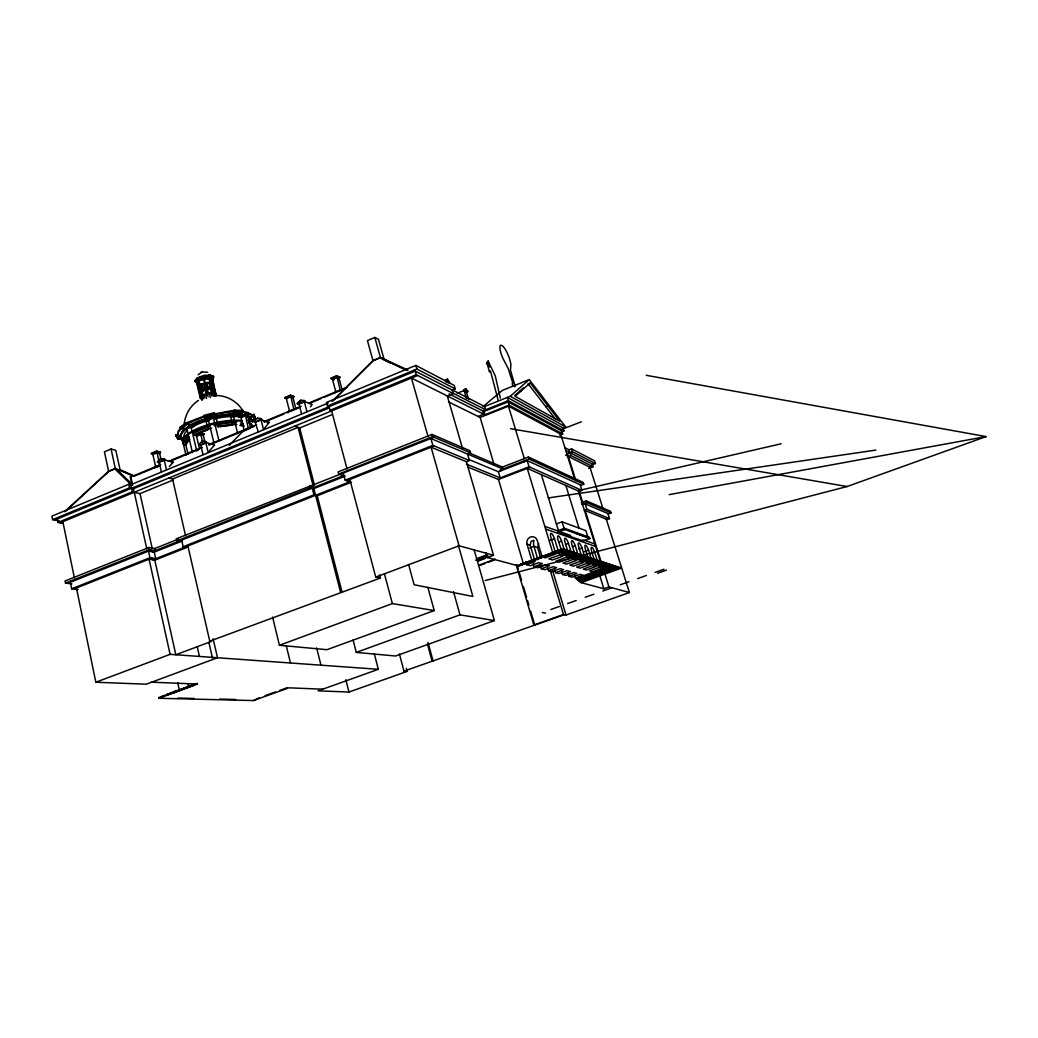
<?xml version="1.0" encoding="UTF-8"?>
<svg xmlns="http://www.w3.org/2000/svg" width="1038" height="1038" viewBox="0 0 1038 1038"><rect width="100%" height="100%" fill="white"/><g stroke="black" fill="none" stroke-linecap="round" stroke-linejoin="round"><path stroke-width="1.5" d="M202.125 376.716A7.513 2.647 -12.7 0 0 200.373 377.352L195.313 381.167L197.687 378.13L204.097 376.392C205.446 374.342 193.678 378.753 197.051 379.415L198.894 378.104M194.833 380.881L195.728 381.932L196.493 381.854L196.117 380.985C195.468 381.595 194.716 382.244 195.468 379.882L196.273 378.909L197.051 379.415M205.848 419.028L204.006 416.355L214.542 413.578L214.736 414.837L204.707 417.484L203.798 415.459L214.321 412.683L215.009 416.614L205.848 419.028L204.356 415.966L185.958 422.985L179.924 427.189L181.832 428.694L184.92 429.278L184.894 428.616L181.819 428.032L178.458 431.938L177.719 435.467L179.574 439.074L182.792 438.776M533.675 540.422L533.571 544.898L537.905 559.677M298.01 404.21L304.199 401.641L304.355 400.538L300.475 400.318L297.27 403.484L298.01 404.21L304.848 401.901L304.355 400.538M254.79 422.207L260.862 419.676L261.031 418.574L257.216 418.34L254.063 421.48L254.79 422.207L261.55 419.923L261.031 418.574M199.659 445.146L205.615 442.681L205.771 441.578L202.06 441.332L198.959 444.42L200.775 445.211M198.959 444.42L200.386 445.367L206.328 442.902L205.771 441.578M158.126 462.442L163.965 460.003L164.134 458.926L160.501 458.653L157.439 461.715L158.126 462.442L164.718 460.21L164.134 458.926M212.933 384.683L213.049 386.824L211.765 386.966L211.103 384.242M184.05 425.411C184.777 415.356 189.915 405.884 198.479 400.409M177.511 434.585L175.656 434.987L175.85 435.869L181.105 436.116L181.118 435.415L177.719 435.467L177.511 434.585L178.251 431.042L180.768 428.123M181.352 434.338L181.819 432.184L184.894 428.616M213.348 376.963L212.738 379.039L213.789 376.872L210.766 378.286M252.545 422.323L253.7 418.781L254.025 419.391L251.014 420.74L249.405 417.38L247.005 415.991M211.739 384.592L211.765 386.966M202.579 377.274L202.462 379.389L199.568 380.622L199.127 378.753L197.531 379.363L201.489 395.945L206.549 393.804L203.072 376.898L203.785 376.95L207.769 393.48C209.378 392.442 220.004 392.053 215.255 395.919M208.794 375.107L208.327 375.912A8.473 2.971 -12.7 0 1 212.505 378.455L212.323 376.768L208.275 375.769C213.426 375.055 208.599 375.432 203.954 375.6M342.099 389.574L339.166 378.636L339.737 377.365L336.507 375.834L330.85 378.416L334.08 379.856M295.869 408.79L293.053 397.904L293.65 396.633M250.482 427.643L247.797 416.809L248.406 415.55L245.215 414.409L248.342 428.331L244.112 430.082L241.063 417.678L239.869 416.64M204.81 441.552L203.344 435.389L203.98 434.131L200.645 433.054L202.553 442.266M161.085 459.756L159.696 453.632L160.332 452.373L156.881 451.387L159.748 465.141L155.674 466.828L152.897 454.553L151.73 453.541M198.245 381.011L196.701 381.88M197.83 379.519L197.389 383.035L196.948 381.167M204.603 379.285L203.785 376.95M215.632 393.791L213.633 393.181L209.559 376.236L207.509 377.028L209.819 376.625L210.26 378.494L212.089 379.194L211.648 377.339L212.751 377.56M199.867 393.402L200.619 392.04C198.115 375.639 198.167 397.411 200.619 392.04M207.963 378.896L207.808 376.496M205.005 387.68A1.752 1.544 25 0 0 203.279 389.561L202.981 390.08A1.752 1.544 25 0 1 205.187 388.329M201.489 398.358L200.243 398.203L201.787 396.036M211.804 393L209.585 383.839A1.765 1.557 25.3 0 0 207.483 382.334A1.765 1.557 25.3 0 0 206.212 384.242L207.029 389.354M207.353 389.224L210.766 388.744L207.353 389.224L208.417 393.402M186.477 444.173L189.552 438.789M215.061 395.945L216.034 394.57M201.93 399.111L201.333 397.904C204.538 394.193 211.531 392.338 215.839 394.868L215.424 396.295M334.379 393.363L335.196 392.053M288.071 412.592L288.901 411.282M243.45 430.173L242.594 431.484L249.081 428.785M197.96 450.025L198.829 448.714M154.117 468.229L155.012 466.931M205.796 415.589L234.796 410.127L243.268 410.503L243.489 411.385L235.016 411.009L232.72 413.747L224.104 414.409L215.009 416.614M244.384 414.992L240.128 414.058L232.72 413.747L232.979 414.344L234.796 410.127M310.414 406.896L312.166 404.573L304.264 401.382L306.898 411.528M264.456 428.318L269.244 422.388L260.862 419.676M198.115 374.744L202.202 371.889L207.574 372.279M538.709 543.497L537.58 547.493L540.668 557.782M169.35 466.49L173.216 462.234L164.16 459.704L166.443 469.682M229.242 445.302L244.553 429.719M332.004 401.459L372.953 360.562L380.401 357.435L407.973 370.138M333.289 400.616L373.174 360.757L380.012 357.902L406.844 370.281M297.27 403.484L301.124 400.577L305.003 400.798M232.979 414.344L240.375 414.655L243.489 411.385L242.464 412.709L234.367 412.371L233.9 410.879M64.953 511.462L108.614 471.239L115.309 468.436L133.474 475.793M65.031 511.734L108.718 471.473L114.855 468.904L131.813 485.304M208.742 374.9L210.766 375.029M514.887 395.426L517.962 392.688M523.528 387.758L518.987 391.78L521.219 390.898M452.477 390.003L484.655 406.52L510.229 396.269L529.224 379.597L565.645 426.903L563.024 427.928L507.374 397.411L508.373 400.694L563.958 430.913L560.987 432.08M483.033 406.637L502.301 390.431L529.224 379.597M213.374 376.054L213.4 377.17M467.723 391.092L466.685 392.338L463.688 390.041L465.867 388.822L467.723 391.092L466.516 392.26M463.688 390.041L465.867 388.822M180.132 428.084L186.165 423.88L190.162 424.957L197.272 421.48L211.83 416.809M184.92 429.278L190.162 424.957M445.211 380.388L447.508 379.168L449.545 382.334L448.377 382.801L445.691 381.413L445.211 380.388L447.508 379.168M252.091 414.889L253.856 414.344L255.517 418.379L254.025 419.391L252.091 414.889L248.186 412.605L241.984 411.23L243.268 410.503M284.723 397.736L290.731 395.219L284.723 397.736L287.215 398.488M239.428 416.692L245.331 414.227L239.428 416.692L241.789 417.536M249.405 417.38L254.063 415.213L255.517 418.379M249.717 417.99L254.063 415.213L253.856 414.344M181.819 428.032L181.832 428.694L187.567 424.023L195.339 420.208L204.577 416.861M209.144 378.974L210.26 378.494M213.4 389.704L212.297 385.137L213.413 384.657L214.607 389.548L212.608 388.939L214.607 389.548M213.802 393.104L212.258 393.441M133.305 475.625L120.032 469.643L115.802 450.336L111.079 449.026L104.423 451.854L108.614 471.239M404.47 369.217L384.047 359.291L378.481 339.374L374.835 337.441L367.426 340.568L372.953 360.562M187.268 429.537A2.699 0.869 -12.8 0 1 187.904 428.292A2.699 0.869 -12.8 0 1 191.252 427.617L193.743 426.566M239.129 417.159L237.676 416.64A2.673 0.869 -13.4 0 0 237.248 415.434A2.673 0.869 -13.4 0 0 233.485 416.472L230.747 416.822L232.707 424.866L218.408 426.722L216.462 418.638L213.685 418.989A2.699 0.882 -13 0 0 210.623 418.82A2.699 0.882 -13 0 0 208.508 420.364L206.095 421.376L208.028 429.46L195.65 434.65M156.647 451.141L151.276 453.593L156.647 451.141L160.786 452.309L159.593 451.984M200.386 432.82L194.949 435.311L200.386 432.82L204.421 434.066L203.227 433.728M330.85 378.416L336.974 375.86L340.179 377.313L338.972 376.95M152.897 454.553L156.959 452.853L159.696 453.632M195.404 435.259L196.584 436.284L200.723 434.546L203.344 435.389M241.063 417.678L245.279 415.914L247.797 416.809M285.165 397.684L286.358 398.722L290.653 396.931L293.053 397.904M331.291 378.364L332.497 379.428L336.87 377.598L339.166 378.636M291.704 397.58L294.091 396.581L290.303 395.18M160.747 464.544L130.814 476.987L132.397 483.864M168.234 461.443L201.32 447.676M208.638 444.64L256.49 424.763M263.937 421.662L301.202 406.182M308.662 403.081L347.419 386.979M202.267 447.469L199.491 448.624L196.584 436.284M134.577 476.04L154 467.982M156.985 466.737L159.969 465.504M170.427 461.157L198.803 449.363M209.261 445.03L254.063 426.41M264.508 422.064L283.932 414.006M286.916 412.761L298.866 407.804M309.324 403.458L321.261 398.488M324.258 397.256L346.653 387.94M155.363 467.71L159.125 466.153M328.125 403.068L130.775 484.759L128.829 484.279L51.9 516.146L52.614 519.649L59.335 520.946M413.76 370.345L452.27 390.093L455.241 388.874L454.229 385.422L415.849 365.402L326.516 402.407L327.476 406.014L329.085 406.675L330.045 410.282L331.641 410.931L347.055 468.994M52.614 519.649L129.607 487.808L133.487 488.742L329.189 407.947M327.476 406.014L416.887 369.048L455.241 388.874M54.677 520.038L415.213 371.085L416.251 374.731L453.269 393.558L447.313 395.971L462.559 448.507M57.375 518.922L58.089 522.425L132.332 491.804L140.026 493.634L172.918 480.114M330.045 410.282L416.251 374.731M60.152 522.815L417.691 375.471M168.818 478.038L172.555 479.011L298.062 427.358L313.294 486.446M294.753 426.138L299.71 427.954L332.004 414.668M445.691 381.413L446.859 380.933L449.545 382.334M447.041 381.024L445.678 380.842M449.363 382.244L448.001 382.049M457.174 393.285L464.972 390.171M464.155 391.028L465.296 390.56L467.814 391.884M464.323 391.118L465.465 390.651M508.373 400.694L482.8 410.918L483.773 414.201L478.129 416.459M449.117 393.934L483.968 411.502L508.075 401.875L509.061 405.157L562.661 433.923L559.651 435.091M176.849 539.708L154.714 548.531L148.94 547.48L65.083 580.969L65.511 583.071L71.843 583.914M466.386 461.715L493.53 555.252L459.068 545.793L431.081 447.222L466.386 461.715L469.423 460.535L467.528 454.034L470.564 452.84L469.954 450.764L432.003 434.416L338.129 471.914L338.699 474.094L343.5 475.651L152.352 551.775M428.084 436.648L411.45 378.04L484.941 414.785L509.061 405.157M448.442 401.862L480.153 417.458L508.464 406.156L524.346 458.718M65.511 583.071L149.407 549.608L155.181 550.646L154.714 548.531M178.796 541.239L176.927 540.876L176.447 538.748L434.066 437.232M338.699 474.094L432.625 436.622L470.564 452.84M151.34 549.958L70.325 582.253L71.661 588.818L78.084 589.649M176.927 540.876L310.557 487.626L313.852 488.6L345.148 476.144M154.26 552.112L155.726 558.704L149.965 557.717L148.499 551.087L154.26 552.112L182.065 541.045M71.661 588.818L149.965 557.717M343.37 473.393L345.174 480.179L432.833 445.367L469.423 460.535M74.412 587.729L76.462 587.988L151.898 558.042M346.757 480.685L434.26 445.951M181.663 540.097L183.181 546.728L313.943 494.854L317.213 495.788L351.571 482.177M152.897 559.832L349.923 481.697L345.174 480.179M374.277 653.693L378.351 669.302L170.102 654.342L149.057 559.171L154.805 560.157L188.306 546.883M545.845 406.727L547.986 405.884M561.869 429.356L581.371 421.765M506.946 401.265L561.727 430.926L563.037 430.42M507.634 405.715L560.676 434.066L561.986 433.56M469.877 453.217L502.405 467.087L528.394 457.005L583.2 482.436L583.771 484.227L581.111 485.226L527.2 460.613L498.396 471.758L468.865 459.484M583.771 484.227L529.004 458.991L500.108 470.175L501.263 470.655M564.815 447.65L569.058 449.817L571.536 448.857L594.566 460.781L595.436 463.506L592.439 464.661M580.216 484.811L581.968 490.429L529.056 466.776L500.212 477.895L498.396 471.758M467.684 467.048L498.487 479.465L530.159 467.256M595.436 463.506L572.418 451.712L567.462 453.619L575.908 480.737M568.344 456.473L570.835 455.513L593.126 466.75L588.676 468.449M565.71 450.518L592.257 464.025L594.644 463.104M565.567 455.085L589.947 467.269L592.335 466.36M581.968 490.429L579.308 491.428L527.265 468.372L552.839 553.007L555.862 553.942L545.248 557.847L542.16 556.939L537.217 540.448A5.683 5.307 -73.7 0 0 530.535 537.009A5.683 5.307 -73.7 0 0 527.032 544.223L531.923 560.689L535.063 561.584L526.603 564.685L525.721 561.714M76.462 587.988L95.82 682.238L170.102 654.342M349.832 479.465L375.743 577.089L459.068 545.793M187.904 545.949L209.754 641.173L380.388 578.023L379.558 574.883M581.28 502.755L586.314 500.874L610.552 511.306L611.071 512.941L608.657 513.836L584.329 503.521M611.071 512.941L586.859 502.587L581.812 504.468L585.185 503.884L586.846 509.23L609.501 518.624L607.879 513.512M586.846 509.23L584.329 510.164L607.074 519.519L609.501 518.624M556.394 523.931L562.077 521.803L585.873 530.665L588.04 537.619M476.676 558.6L487.237 554.681M475.689 560.183L487.743 555.706M477.675 560.637L488.158 556.744M564.49 528.264L557.588 530.833L557.99 532.157L583.265 540.993L589.882 538.566L589.493 537.308L564.49 528.264L564.906 529.588L589.882 538.566M485.992 552.878L487.341 557.562L493.53 555.252M477.662 561.247L485.2 558.444M544.768 526.318L558.613 531.197L562.868 529.614M557.99 532.157L564.906 529.588M478.583 565.282L495.217 559.119M480.62 565.126L485.122 563.465M488.12 562.349L494.114 560.131M529.743 547.908L533.921 546.364L537.58 547.493M550.01 540.409L554.513 538.735L558.12 550.607M272.592 617.13L279.43 645.286L392.377 603.584L434.234 610.552L427.864 587.378M558.613 542.199L561.584 541.109L564.257 549.893M565.528 544.496L568.461 543.419L571.121 552.099M200.957 372.344L202.202 371.889M199.958 377.534L204.071 376.249A7.513 2.647 -12.7 0 1 205.939 375.912M194.314 684.289L166.949 694.357L167.105 695.058L194.469 685.002M574.17 555.032L613.821 568.214L559.235 550.97L520.713 565.126L520.492 564.387L559.002 550.218L571.134 554.071M197.402 683.354L158.736 697.562L158.892 698.276L253.467 700.559L288.888 687.818L322.662 689.193M621.36 568.149L563.556 549.595L518.883 566.008L518.663 565.256L563.323 548.843L621.36 568.149L581.059 582.655L575.454 578.062L574.507 574.974M193.107 685.314L175.279 691.866L175.124 691.152M520.492 564.387L521.621 564.685L521.4 563.945L522.529 564.244L554.954 552.333L606.244 568.279L578.88 559.119M158.892 698.276L197.557 684.068L151.678 682.187M572.353 546.767L575.247 545.703L577.881 554.266M579.087 548.998L581.955 547.947L584.576 556.407M533.195 563.79L534.064 566.722L542.42 563.673L538.787 562.635L530.379 565.723L526.603 564.685M584.277 551.71L588.533 550.153L591.388 559.352M540.461 565.814L541.33 568.72L549.595 565.697L546.053 564.698L537.749 567.734L534.064 566.722M434.234 610.552L326.97 649.684L279.43 645.286M590.492 553.76L594.696 552.216L597.045 559.793M547.636 567.812L548.492 570.679L556.666 567.708L553.137 566.696L544.911 569.693L541.33 568.72M554.72 569.784L555.577 572.613L563.647 569.68L560.105 568.681L551.995 571.64L548.492 570.679M561.584 571.445L562.518 574.52L570.498 571.627L567.008 570.641L558.976 573.547L555.577 572.613M353.102 640.044L356.281 652.396L459.99 614.833L494.399 620.568L474.158 549.932M568.097 573.261L569.019 576.298L576.907 573.443L573.767 572.548L565.84 575.428L562.518 574.52M575.454 578.062L583.252 575.234L580.099 574.351L572.249 577.18L569.019 576.298M576.375 578.309L606.036 567.604M576.583 578.983L606.244 568.279M577.504 579.23L609.825 567.565L610.033 568.24L577.699 579.905M578.62 580.151L613.614 567.539M578.828 580.826L613.821 568.214M579.736 581.072L617.389 567.514L617.597 568.175L579.944 581.747M259.215 697.795L253.467 700.559M265.118 695.668L275.446 691.944M279.871 690.361L287.254 687.701M580.852 581.981L621.152 567.475M485.278 580.527L847.112 486.524L986.1 436.583L646.272 375.315M494.399 620.568L395.53 656.016L356.281 652.396M378.351 669.302L318.082 690.841L348.976 692.035L407.194 671.378L406.364 668.264M581.059 582.655L603.831 588.754L608.956 586.924L629.404 592.542L606.296 519.195M550.88 609.514L559.378 606.477M567.643 603.532L576.194 600.496M585.224 597.278L593.84 594.203M602.819 591.011L611.486 587.923M620.283 584.796L629.002 581.682M637.643 578.607L646.427 575.48M655.134 572.379L663.97 569.226M657.651 573.248L666.435 570.121M399.422 653.992L403.977 671.145L564.322 614.691M516.094 564.542L533.882 625.019L563.478 614.522L566.021 615.028L629.404 592.542M206.264 376.041A8.473 2.971 -12.7 0 0 198.323 378.507A8.473 2.971 -12.7 0 0 196.532 381.841L195.261 381.699L196.688 382.153M213.426 376.262L212.323 376.768M581.008 490.014L781.173 443.771M177.719 435.467L175.85 435.869L177.822 438.918L179.574 439.074L179.574 438.373L183.882 440.488M500.355 398.099L495.243 375.808L487.964 360.731L489.677 366.959C487.938 366.946 484.811 358.577 487.613 364.844L489.222 371.37L490.027 372.253L490.26 370.877L490.585 371.474L498.188 400.318M267.155 422.816L269.244 422.388M171.335 462.585L173.216 462.234M669.16 494.633L986.1 436.583M214.736 414.837L224.688 412.488L234.121 411.762M203.928 375.445L212.024 375.795M206.238 375.899L204.097 376.392M548.194 497.942L875.864 450.09M200.892 397.645L202.189 397.489M213.828 385.448L212.531 385.604L212.141 384.592M198.699 388.497L199.997 388.355M204.201 383.852L201.969 384.112L203.279 389.561M204.888 378.753L208.262 378.364M177.965 698.042L194.002 698.444M219.654 699.08L235.678 699.482M174.241 692.852L171.049 692.748L171.205 693.462M95.82 682.238L146.28 684.198L217.5 657.742L213.14 638.811M217.085 395.53C227.231 395.789 236.988 401.511 242.451 410.023M261.706 418.82L257.216 418.34M206.484 441.812L202.06 441.332M403.977 671.145L407.194 671.378M164.873 459.133L160.501 458.653M209.754 641.173L211.596 641.341L175.824 654.757L154.805 560.157M71.012 580.878L73.075 581.163M197.35 378.091L198.297 378.52L197.311 377.884M533.882 625.019L534.778 625.174L530.678 611.239M510.553 428.681L847.112 486.524M58.089 522.425L63.318 523.412M183.181 546.728L185.036 547.078M176.447 538.748L178.315 539.124M375.743 577.089L380.388 578.023M542.407 612.524L545.508 613.147M242.204 412.112L248.393 413.487L252.312 415.771M198.258 382.724L195.728 381.763M210.467 375.211L213.478 377.313M487.341 557.562L518.883 566.008M520.713 565.126L518.663 565.256M158.516 462.273L159.255 462.481L161.37 471.784M157.439 461.715L158.191 461.923M163.965 460.003L164.718 460.21M163.576 460.171L164.315 460.379M247.654 415.148L248.848 415.498L244.929 414.175M292.898 396.231L294.091 396.581M527.032 544.223L530.184 545.197L534.622 560.092M205.213 442.837L205.926 443.07M610.033 568.24L556.861 550.906L609.825 567.565M205.615 442.681L206.328 442.902M559.261 553.007L554.733 551.593L554.954 552.333M562.272 553.942L575.856 558.185M617.597 568.175L561.389 550.283L558.055 539.929A5.553 1.492 69.8 0 1 558.392 535.829A5.553 1.492 69.8 0 1 561.584 541.109M561.156 549.53L568.759 551.969M574.831 553.903L591.556 559.248M597.629 561.195L614.34 566.54M241.101 425.152L244.086 426.19M545.599 529.056L595.643 546.455M560.105 531.728L570.589 535.413M584.368 540.266L594.878 543.964M254.063 421.48L255.478 422.453M255.192 422.038L258.215 431.678M260.46 419.845L261.148 420.092M576.168 533.35L583.59 536.023M190.188 425.619L185.958 422.985M203.085 395.283L203.798 395.543M205.991 394.038L206.705 394.297M206.095 394.077L203.785 384.864A1.726 1.453 -67.2 0 0 201.93 383.788A1.726 1.453 -67.2 0 0 200.879 386.11L201.606 386.383A1.726 1.453 -67.2 0 1 203.837 384.099M206.718 383.359L208.742 389.068A1.726 1.466 -67.2 0 1 210.182 386.642M202.021 377.508L203.176 379.661M298.425 404.041L299.074 404.301M300.475 400.318L301.124 400.577M304.199 401.641L304.848 401.901M303.784 401.81L304.432 402.069M466.309 464.103L501.354 478.362M207.769 393.48L206.549 393.804M120.123 470.253L133.344 476.221M523.191 461.235L524.307 461.728M384.06 359.952L389.873 362.768M452.075 392.727L485.628 409.789L484.655 406.52M384.436 359.472L380.401 357.435L374.835 337.441M510.229 396.269L565.645 426.903M514.848 386.772L512.564 385.461L512.279 383.32L513.019 383.749L508.257 368.711L503.287 359.07A11.003 2.855 67.8 0 1 499.94 348.677A11.003 2.855 67.8 0 1 501.743 345.472A11.989 3.114 67.8 0 1 510.125 360.9L510.904 364.027L510.475 370.177L515.133 386.11M115.971 468.748L131.891 484.097L130.204 476.689M132.721 485.226L115.309 468.436L111.079 449.026M297.919 403.743L298.672 404.483M340.438 389.86L341.113 390.56M528.057 383.736L555.771 419.547M159.891 464.894L160.371 465.634M175.656 434.987L177.822 438.918M446.379 379.921L446.859 380.933M464.829 389.574L465.296 390.56M533.675 540.409L531.002 541.551L530.184 545.197M592.257 464.025L593.126 466.75M589.947 467.269L603.221 509.424M571.536 448.857L572.418 451.712M586.314 500.874L586.859 502.587M563.024 427.928L563.958 430.913M569.058 449.817L570.835 455.513M561.727 430.926L562.661 433.923M578.737 489.832L582.98 503.482M585.173 510.514L601.352 562.479M604.674 573.171L608.956 586.924M560.676 434.066L574.65 478.972M578.4 491.026L600.185 561.026M599.575 575.013L603.831 588.754M593.944 558.794L591.582 551.178A5.216 1.31 69.9 0 1 591.777 547.298A5.216 1.31 69.9 0 1 594.696 552.216M582.876 539.747L583.265 540.993M565.84 485.46L579.009 528.108M587.729 556.796L585.354 549.089A5.268 1.349 69.8 0 1 585.562 545.158A5.268 1.349 69.8 0 1 588.533 550.153M581.319 555.369L578.698 546.857A5.346 1.375 69.8 0 1 578.932 542.887A5.346 1.375 69.8 0 1 581.955 547.947M574.546 553.202L571.899 544.574A5.411 1.414 69.8 0 1 572.172 540.564A5.411 1.414 69.8 0 1 575.247 545.703M562.077 521.803L564.296 529.082M567.695 550.996L565.022 542.264A5.475 1.453 69.8 0 1 565.334 538.216A5.475 1.453 69.8 0 1 568.461 543.419M541.369 474.626L558.613 531.197M563.323 548.843L563.556 549.595M559.002 550.218L559.235 550.97M528.394 457.005L529.004 458.991M554.967 550.957L550.893 537.515A5.618 1.531 69.7 0 1 551.269 533.389A5.618 1.531 69.7 0 1 554.513 538.735M527.2 460.613L529.056 466.776M552.501 570.109L566.021 615.028M550.192 570.329L563.478 614.522M502.405 467.087L502.989 469.059L430.874 438.503L432.833 445.367M483.968 411.502L484.941 414.785M480.153 417.458L494.283 465.219M498.487 479.465L523.424 563.816L522.309 563.504L522.529 564.244M466.322 391.611L468.67 399.565M517.015 564.789L518.377 569.434M519.285 572.535L521.569 580.268M523.386 586.47L526.577 597.304M527.486 600.405L528.861 605.05M464.129 390.47L466.477 398.449M452.27 390.093L453.269 393.558M415.849 365.402L416.887 369.048M432.003 434.416L432.625 436.622M458.277 545.015L472.874 596.461L414.123 584.744L408.596 564.464M453.528 591.777L459.99 614.833M428.032 642.496L433.144 661.245M427.526 644.313L432.106 661.154M332.497 379.428L335.845 391.962L340.243 390.145L336.831 376.054M384.449 573.923L392.377 603.584M298.905 403.613L301.526 413.747M299.71 427.954L314.527 485.395M317.213 495.788L342.125 592.374M313.852 488.6L340.516 592.101M311.647 485.966L313.943 494.854M309.999 485.473L310.557 487.626M286.358 398.722L289.563 411.204L293.871 409.413L290.601 395.4M345.836 679.695L348.976 692.035M260.966 419.404L263.496 429.498M316.655 647.933L320.963 665.176M233.485 416.472L237.676 433.599M286.28 645.779L290.484 662.997M212.193 377.871L213.646 383.852M211.999 377.469L215.982 393.921M214.438 389.613L215.463 393.856M212.388 383.956L213.465 388.446M214.334 393.934L214.918 396.36M212.777 388.861L211.596 383.969A1.739 0.753 65.7 0 1 212.089 382.607A1.739 0.753 65.7 0 1 213.413 384.657M212.946 393.739L213.543 396.166M208.456 376.418L212.453 392.922M209.585 383.839L211.752 393.078M211.272 393.739L211.856 396.179M209.404 393.96L210.286 397.606M205.978 383.269L207.418 389.237M205.965 386.447L206.627 389.172M213.685 418.989L218.979 440.929M207.483 394.362L208.08 396.788M205.654 394.92L206.523 398.579M204.006 395.608L204.59 398.034M201.476 385.332L202.916 391.3M200.788 384.047L202.099 389.497A1.739 0.766 65.7 0 0 201.982 389.055M200.879 386.11L203.189 395.322M198.53 379.013L202.501 395.53M202.695 396.36L203.266 398.8M208.508 420.364L213.763 442.318M201.774 397.152L202.358 399.578M200.062 393.376L200.749 396.205M201.333 397.904L201.917 400.331M196.805 381.426L200.957 398.294M196.338 381.66L200.269 398.138M200.619 444.524L202.994 454.553M191.252 427.617L196.779 451.089M187.359 423.141L187.567 424.023M186.944 429.122L192.458 452.594M185.478 443.395L188.008 454.229M184.024 437.206A2.66 0.843 -12.8 0 0 181.961 438.296L186.023 455.189M172.555 479.011L185.543 535.647M208.885 642.353L212.453 657.936M197.207 646.531L199.322 655.886M187.891 683.718L188.592 686.871M140.026 493.634L152.184 548.349M148.94 547.48L149.407 549.608M177.667 682.654L179.353 690.27M133.487 488.742L146.786 548.868M130.775 484.759L132.332 491.804M128.829 484.279L129.607 487.808M162.849 695.953L163.005 696.667M62.851 521.699L74.373 577.79M212.012 379.61A8.68 3.049 -12.7 0 0 205.252 376.379A8.68 3.049 -12.7 0 0 196.403 382.179A8.68 3.049 -12.7 0 1 205.226 376.262A8.68 3.049 -12.7 0 1 211.973 379.493M197.596 383.074A7.526 2.634 -12.8 0 1 198.427 381.556M199.53 380.751A7.526 2.634 -12.8 0 1 206.575 378.559A7.526 2.634 -12.8 0 1 211.986 379.324M197.596 383.813A7.889 2.764 -12.8 0 1 204.629 378.74A7.889 2.764 -12.8 0 1 212.466 380.648M197.492 383.411A7.889 2.764 -12.8 0 1 204.538 378.338A7.889 2.764 -12.8 0 1 212.375 380.245M198.063 383.788A8.174 2.867 -12.8 0 1 203.435 378.273A8.174 2.867 -12.8 0 1 212.595 379.999M197.817 383.891A8.473 2.971 -12.8 0 1 199.205 379.752A8.473 2.971 -12.8 0 1 209.871 377.482A8.473 2.971 -12.8 0 1 212.128 380.855M197.778 383.723A8.473 2.971 -12.7 0 1 199.166 379.584A8.473 2.971 -12.7 0 1 209.832 377.313A8.473 2.971 -12.7 0 1 212.089 380.687M197.402 383.022A7.889 2.764 -12.7 0 1 204.447 377.962A7.889 2.764 -12.7 0 1 212.284 379.869M197.142 381.945A7.889 2.764 -12.7 0 1 203.176 377.105A7.889 2.764 -12.7 0 1 212.206 378.014M201.411 398.683A7.954 2.712 -12.9 0 1 208.158 393.389A7.954 2.712 -12.9 0 1 215.748 395.608M215.891 396.218A7.954 2.712 -12.9 0 0 213.906 393.61A7.954 2.712 -12.9 0 0 205.355 394.842L203.63 395.582A7.954 2.712 -12.9 0 0 201.554 399.293M206.082 383.515A1.765 1.557 25.2 0 1 209.287 384.371M205.9 388.03A1.752 1.544 25 0 1 206.497 388.744M211.233 383.243A1.739 0.753 65.7 0 1 212.297 385.137M200.762 387.459A1.739 0.766 65.7 0 1 201.035 387.602M208.028 388.796A1.726 1.466 -67.2 0 1 210.26 386.538M188.008 441.487A31.698 10.004 -13.2 0 1 189.63 439.424M195.468 435.143A31.698 10.004 -13.2 0 1 207.717 429.875M220.147 426.657A31.698 10.004 -13.2 0 1 231.772 425.23M239.791 425.398A31.698 10.004 -13.2 0 1 242.529 425.827M184.453 445.172A35.707 11.327 -13.2 0 1 199.127 428.642A35.707 11.327 -13.2 0 1 241.88 421.194M249.003 422.998A35.707 11.327 -13.2 0 1 252.442 427.163M184.284 444.446A35.707 11.34 -13.2 0 1 198.946 427.903A35.707 11.34 -13.2 0 1 241.698 420.468M248.822 422.271A35.707 11.34 -13.2 0 1 252.26 426.449M182.377 440.112A36.564 11.716 -13.2 0 1 197.363 423.063A36.564 11.716 -13.2 0 1 241.179 415.498M246.992 416.757A36.564 11.716 -13.2 0 1 252 421.7M182.26 439.593A36.564 11.729 -13.1 0 1 199.283 421.713A36.564 11.729 -13.1 0 1 244.202 415.498M248.342 416.861A36.564 11.729 -13.1 0 1 251.871 421.194M181.961 432.807A35.655 11.457 -13.1 0 1 209.222 418.055A35.655 11.457 -13.1 0 1 244.721 415.524M247.394 416.523A35.655 11.457 -13.1 0 1 249.548 417.99M185.426 442.928A33.242 10.523 -13.2 0 1 188.994 436.674M193.911 433.287A33.242 10.523 -13.2 0 1 208.391 427.215M214.049 425.632A33.242 10.523 -13.2 0 1 236.443 422.816M240.427 423.076A33.242 10.523 -13.2 0 1 243.294 423.53M185.828 444.653A33.255 10.497 -13.2 0 1 189.396 438.412M194.327 435.039A33.255 10.497 -13.2 0 1 211.609 428.136M217.344 426.709A33.255 10.497 -13.2 0 1 236.872 424.555M240.842 424.801A33.255 10.497 -13.2 0 1 243.722 425.256M183.96 436.661A33.203 10.639 -13.2 0 1 187.502 430.355M192.419 426.955A33.203 10.639 -13.2 0 1 209.663 420.053M215.398 418.625A33.203 10.639 -13.2 0 1 236.288 416.575M238.883 416.796A33.203 10.639 -13.2 0 1 241.75 417.263M184.011 442.266A34.449 10.925 -13.2 0 1 187.696 435.778M192.796 432.275A34.449 10.925 -13.2 0 1 210.714 425.113M213.685 424.334A34.449 10.925 -13.2 0 1 236.911 421.415M248.004 420.299A2.634 0.843 -13.6 0 1 250.755 420.092A2.634 0.843 -13.6 0 1 250.573 421.143M183.038 438.97A2.66 0.843 -12.8 0 1 181.961 438.296M214.49 445.107L208.158 452.412L205.771 442.383L214.49 445.107M530.223 382.866L515.095 396.334L559.858 421.285L530.223 382.866M204.966 389.782L202.06 391.028L204.966 389.782M559.469 555.058L548.907 558.924L552.488 559.988L562.985 556.134L559.469 555.058M566.489 557.224L556.057 561.039L559.534 562.064L569.914 558.275L566.489 557.224M573.339 559.326L563.011 563.089L566.489 564.127L576.752 560.377L573.339 559.326M580.073 561.415L569.875 565.126L573.365 566.151L583.499 562.466L580.073 561.415M586.742 563.465L576.661 567.124L580.099 568.136L590.116 564.503L586.742 563.465M593.282 565.476L583.317 569.096L586.405 570.005L596.318 566.411L593.282 565.476M599.393 567.371L589.545 570.926L592.646 571.847L602.442 568.305L599.393 567.371"/></g></svg>
